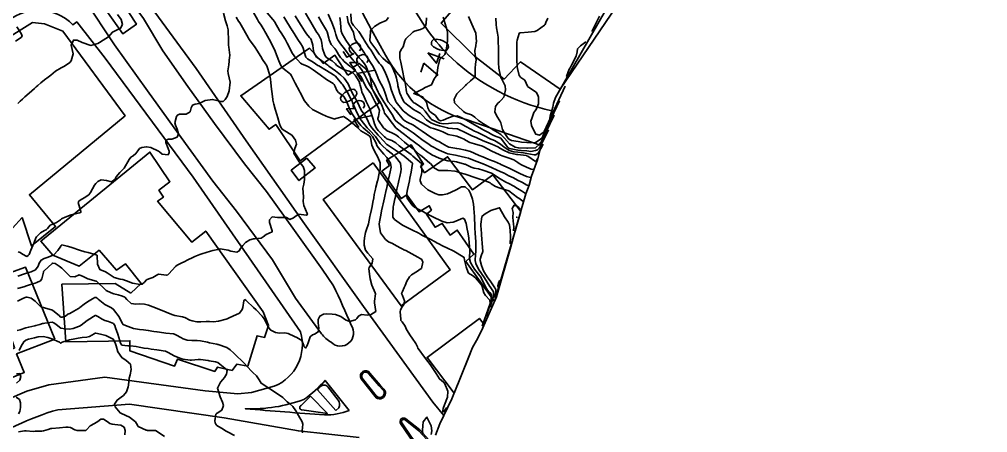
# Model space of a CAD drawing. Header units: metres. Extents: x 318500 to 325275, y 7408834 to 7428799.
# Drawn here: x 321087.6 to 321309.1, y 7414914.3 to 7415008.9 of the extents above; entities that cross this region are included whole.
import ezdxf
from ezdxf.enums import TextEntityAlignment as Align

# ---------------------------------------------------------------- set-up
doc = ezdxf.new("R2010")
doc.units = ezdxf.units.M
doc.header["$MEASUREMENT"] = 0
for name, color, linetype in [('Area', 45, 'Continuous'), ('Area Verde e de Lazer', 93, 'Continuous'), ('Canteiro', 45, 'Continuous'), ('Cotas', 45, 'Continuous'), ('Curvas de Nivel 1m', 11, 'Continuous'), ('Curvas de Nivel 5m', 15, 'Continuous'), ('Edificações', 30, 'Continuous'), ('Vias Primárias', 230, 'Continuous')]:
    doc.layers.add(name, color=color, linetype=linetype)
doc.styles.add('Style-STANDARD', font='STANDARD.shx')

msp = doc.modelspace()

# ---------------------------------------------------------------- linework, layer by layer
at = {"layer": 'Area'}
msp.add_lwpolyline([(321222, 7415011.47), (321210.24, 7414991.07), (321209.81, 7414989.75), (321209.61, 7414988.8), (321209.05, 7414986.78), (321208.85, 7414985.83), (321206.98, 7414980.04), (321206.16, 7414976.76), (321204.77, 7414973.05), (321204.21, 7414970.98), (321203.49, 7414968.96), (321201.02, 7414960.6), (321200, 7414956.86), (321196.77, 7414945.44), (321193.34, 7414937.66), (321192.15, 7414935.45), (321191.3, 7414933.86), (321188.53, 7414926.93), (321186.54, 7414922.09), (321183.82, 7414916.37), (321182.83, 7414913.8)], dxfattribs=at)
at = {"layer": 'Area Verde e de Lazer'}
msp.add_lwpolyline([(321168.54, 7414976.05), (321157.1, 7414967.67), (321174.91, 7414943.35), (321186.14, 7414951.57)], close=True, dxfattribs=at)
at = {"layer": 'Canteiro'}
for points in [[(321169.93, 7414925.02), (321167.57, 7414927.79, 0.977875), (321166.03, 7414926.84), (321169.23, 7414922.78, 1.036797), (321170.79, 7414924.1), (321169.93, 7414925.02)], [(321160.03, 7414919.43), (321155.84, 7414924.14), (321156.53, 7414924.87, -0.43804), (321158.18, 7414924.85), (321160.52, 7414921.77, -0.290813), (321160.66, 7414920.04), (321160.03, 7414919.43)], [(321154.23, 7414922.65), (321152.09, 7414920.58, 0.845055), (321152.24, 7414919.55), (321158.08, 7414918.74), (321154.23, 7414922.65)], [(321181.77, 7414911.77), (321179.02, 7414914.77), (321175.87, 7414917.26, 0.83407), (321175.09, 7414916.58), (321177.34, 7414913.27), (321180.67, 7414909.06)]]:
    msp.add_lwpolyline(points, format="xyb", dxfattribs=at)
at = {"layer": 'Curvas de Nivel 1m', "flags": 128}
for points, elevation in [([(321087.22, 7414947.31), (321088.66, 7414947.72), (321089.23, 7414947.91), (321090.14, 7414948.22), (321091.24, 7414948.56), (321091.63, 7414948.72), (321092.41, 7414949.1), (321092.79, 7414949.56), (321093.14, 7414951.09), (321093.17, 7414951.2), (321093.28, 7414951.4), (321095.09, 7414953.06), (321095.24, 7414953.13), (321095.3, 7414953.13), (321095.83, 7414953.05), (321096.7, 7414952.45), (321097.29, 7414952.01), (321098.34, 7414951.02), (321099.27, 7414950.08), (321100.27, 7414950), (321101.27, 7414950.43), (321102.17, 7414950.06), (321103.26, 7414949.53), (321105.16, 7414949.03), (321105.25, 7414949), (321105.36, 7414948.93), (321107.22, 7414947.1), (321107.49, 7414946.9), (321108.64, 7414946.31), (321109.21, 7414946.1), (321110.21, 7414945.86), (321111.21, 7414945.59), (321111.71, 7414945.35), (321112.2, 7414944.84), (321113.19, 7414943.86), (321114.28, 7414943.71), (321115.19, 7414943.81), (321116.25, 7414943.71), (321117.18, 7414943.49), (321119.17, 7414942.74), (321121.16, 7414941.92), (321122.49, 7414941.36), (321123.15, 7414941.16), (321124.95, 7414940.86), (321125.14, 7414940.8), (321125.45, 7414940.66), (321126.6, 7414940.11), (321127.13, 7414939.93), (321128.22, 7414939.71), (321129.13, 7414939.69), (321130.34, 7414939.8), (321131.13, 7414939.75), (321132.04, 7414939.67), (321133.13, 7414939.85), (321134.89, 7414940.29), (321135.14, 7414940.36), (321135.46, 7414940.53), (321136.56, 7414941.1), (321137.15, 7414941.32), (321137.95, 7414941.7), (321138.54, 7414942.49), (321138.71, 7414942.95), (321138.99, 7414944.48), (321139.04, 7414944.64), (321139.2, 7414944.79), (321139.38, 7414944.65), (321139.55, 7414944.47), (321141.18, 7414943), (321141.76, 7414942.44), (321143.15, 7414940.99), (321143.59, 7414940.42), (321144.16, 7414939.38), (321144.59, 7414938.41), (321145.11, 7414937.81), (321146.19, 7414937.29), (321147.1, 7414937.14), (321148.3, 7414937.16), (321149.1, 7414937.02), (321150.53, 7414936.33), (321151.09, 7414936.08), (321152.24, 7414935.46), (321152.7, 7414934.3), (321152.76, 7414934), (321153.05, 7414933.69), (321153.48, 7414934.28), (321153.68, 7414934.89), (321154.16, 7414936.27), (321154.65, 7414936.72), (321155.1, 7414936.88), (321155.97, 7414937.39), (321156.11, 7414938.25), (321155.93, 7414939.46), (321155.96, 7414940.25), (321156.37, 7414941.02), (321157.16, 7414941.46), (321157.88, 7414941.51), (321159.16, 7414941.49), (321159.96, 7414941.4), (321161.15, 7414940.91), (321162.23, 7414940.17), (321163.14, 7414939.8), (321164.49, 7414940.14), (321164.83, 7414940.45), (321165.15, 7414941), (321165.9, 7414941.38), (321167.16, 7414941.22), (321167.93, 7414941.32), (321169.17, 7414942.08), (321168.83, 7414944.08), (321168.86, 7414944.42), (321169.06, 7414946.08), (321169, 7414946.31), (321168.22, 7414948.09), (321167.85, 7414949.51), (321167.75, 7414950.1), (321167.56, 7414951.83), (321167.62, 7414952.1), (321168.3, 7414953.11), (321168.47, 7414954.09), (321167.35, 7414955.38), (321166.82, 7414956.11), (321166.48, 7414957.23), (321166.49, 7414958.11), (321166.59, 7414958.91), (321166.82, 7414960.11), (321166.94, 7414960.59), (321167.44, 7414962.1), (321167.78, 7414963.77), (321167.85, 7414964.1), (321168.14, 7414965.43), (321168.28, 7414966.09), (321168.5, 7414967.1), (321168.68, 7414968.09), (321168.8, 7414968.82), (321169.04, 7414970.09), (321169.14, 7414970.49), (321169.57, 7414971.98), (321169.59, 7414972.06), (321169.59, 7414972.08), (321169.95, 7414973.72), (321170.03, 7414974.07), (321170.15, 7414974.62), (321170.17, 7414976.07), (321169.64, 7414977.37), (321169.23, 7414978.08), (321168.68, 7414979.08), (321168.25, 7414980.09), (321167.9, 7414981.9), (321167.81, 7414982.1), (321167.7, 7414982.22), (321167.31, 7414982.5), (321165.72, 7414983.43), (321164.92, 7414984.14), (321163.75, 7414985.24), (321162.63, 7414986.17), (321161.77, 7414986.71), (321159.98, 7414986.21), (321159.84, 7414986.13), (321159.76, 7414986.11), (321159.32, 7414986.22), (321158.15, 7414986.62), (321157.77, 7414986.78), (321156.77, 7414987.25), (321155.77, 7414987.72), (321155.41, 7414987.9), (321154.7, 7414988.28), (321153.79, 7414989.03), (321152.85, 7414990.3), (321151.84, 7414992.15), (321151.75, 7414992.32), (321151.66, 7414992.51), (321150.73, 7414994.33), (321149.89, 7414996.01), (321149.6, 7414996.34), (321147.91, 7414997.78), (321147.45, 7414998.38), (321146.98, 7414999.43), (321146.62, 7415000.39), (321145.96, 7415001.98), (321145.77, 7415002.4), (321145.59, 7415002.79), (321144.76, 7415004.41), (321144.01, 7415005.75), (321143.75, 7415006.16), (321143.58, 7415006.43), (321142.9, 7415007.58), (321142.33, 7415008.45), (321142.06, 7415008.87), (321141.15, 7415010.46)], 728), ([(321087.26, 7414950.18), (321088.81, 7414950.69), (321089.27, 7414950.83), (321090.33, 7414951.12), (321091.29, 7414951.63), (321091.93, 7414952.46), (321092.18, 7414953.1), (321092.58, 7414953.82), (321093.32, 7414954.22), (321093.97, 7414954.43), (321095.33, 7414954.97), (321095.4, 7414954.99), (321095.52, 7414955.06), (321096.39, 7414956.01), (321097.1, 7414957.04), (321097.21, 7414957.19), (321097.36, 7414957.29), (321097.6, 7414957.27), (321098.58, 7414957.02), (321099.36, 7414956.82), (321099.63, 7414956.73), (321101.35, 7414956.06), (321102.62, 7414955.69), (321103.34, 7414955.59), (321105.21, 7414955.06), (321105.33, 7414954.97), (321105.38, 7414954.93), (321105.4, 7414954.86), (321105.45, 7414952.93), (321106.02, 7414951.65), (321107.28, 7414951.13), (321107.67, 7414950.9), (321109.26, 7414949.81), (321110.67, 7414949.44), (321111.26, 7414949.36), (321112.73, 7414948.83), (321113.25, 7414948.64), (321113.48, 7414948.58), (321115.24, 7414948.23), (321115.73, 7414948.31), (321116.26, 7414948.78), (321116.7, 7414949.33), (321117.26, 7414949.56), (321118.17, 7414949.85), (321119.28, 7414950.56), (321119.41, 7414950.61), (321121.27, 7414950.37), (321121.55, 7414950.44), (321121.83, 7414950.71), (321123.3, 7414952.38), (321123.7, 7414952.68), (321124.77, 7414953.2), (321125.31, 7414953.46), (321126.12, 7414953.85), (321127.33, 7414954.44), (321127.46, 7414954.5), (321127.75, 7414954.63), (321128.88, 7414955.08), (321129.34, 7414955.24), (321130.36, 7414955.58), (321131.35, 7414955.88), (321131.89, 7414956.04), (321133.36, 7414956.36), (321133.54, 7414956.37), (321135.35, 7414956.06), (321135.97, 7414955.9), (321137.35, 7414955.65), (321137.91, 7414955.94), (321138.22, 7414956.49), (321138.7, 7414957.15), (321139.37, 7414957.89), (321140.35, 7414958.47), (321141.18, 7414958.66), (321141.38, 7414958.68), (321142.93, 7414958.88), (321143.39, 7414959.14), (321144.09, 7414959.72), (321145.41, 7414960.27), (321145.48, 7414960.32), (321145.47, 7414960.4), (321145.41, 7414960.55), (321144.81, 7414962.41), (321144.83, 7414963.02), (321145.45, 7414963.74), (321146.65, 7414963.58), (321147.45, 7414963.61), (321148.7, 7414963.6), (321149.45, 7414963.15), (321150.29, 7414963.5), (321151.46, 7414964.32), (321153.26, 7414964.09), (321153.46, 7414964.2), (321153.5, 7414964.29), (321153.46, 7414964.46), (321152.7, 7414966.3), (321152.55, 7414967.25), (321152.58, 7414968.3), (321152.56, 7414969.33), (321152.47, 7414970.31), (321152.65, 7414971.21), (321152.83, 7414972.3), (321152.86, 7414973.02), (321152.82, 7414974.3), (321152.55, 7414975.25), (321151.62, 7414976.32), (321150.43, 7414978.33), (321150.64, 7414979.36), (321150.98, 7414980.33), (321150.74, 7414981.27), (321150.03, 7414982.34), (321149.7, 7414982.55), (321149.29, 7414982.76), (321147.72, 7414983.79), (321147.31, 7414984.38), (321147.11, 7414985.01), (321146.71, 7414986.39), (321146.49, 7414987.11), (321146.1, 7414988.4), (321145.8, 7414989.48), (321145.61, 7414990.4), (321145.57, 7414990.64), (321145.36, 7414992.4), (321145.31, 7414992.94), (321145.16, 7414994.41), (321145.09, 7414995.19), (321144.86, 7414996.41), (321144.29, 7414998.04), (321144.12, 7414998.42), (321143.92, 7414998.73), (321143.22, 7414999.71), (321142.82, 7415000.44), (321141.96, 7415001.87), (321141.55, 7415002.46), (321140.25, 7415004.22), (321140.08, 7415004.48), (321140.05, 7415004.53), (321140, 7415004.61), (321138.98, 7415006.49), (321138.04, 7415008.09), (321137.77, 7415008.5), (321137.17, 7415009.41)], 727), ([(321087.34, 7414955.71), (321087.76, 7414955.59), (321088.36, 7414955.15), (321089.32, 7414954.67), (321089.62, 7414954.85), (321089.82, 7414955.13), (321090.27, 7414956.06), (321090.72, 7414957.13), (321090.9, 7414957.59), (321091.38, 7414958.89), (321091.5, 7414959.12), (321092.43, 7414960.06), (321093.4, 7414960.6), (321093.72, 7414960.77), (321094.02, 7414961.08), (321094.68, 7414961.81), (321095.43, 7414962.14), (321096.08, 7414962.4), (321097.01, 7414963.04), (321097.24, 7414963.24), (321097.44, 7414963.38), (321098.08, 7414963.67), (321099.45, 7414964.2), (321101.03, 7414964.56), (321101.46, 7414964.61), (321101.68, 7414964.76), (321101.68, 7414964.98), (321101.47, 7414965.71), (321101.1, 7414966.99), (321101.18, 7414967.3), (321101.5, 7414967.55), (321102.4, 7414968.08), (321103.52, 7414968.79), (321103.6, 7414968.87), (321103.65, 7414968.96), (321103.86, 7414969.29), (321104.81, 7414970.94), (321105.09, 7414971.39), (321105.55, 7414971.82), (321106.3, 7414972.18), (321107.56, 7414972.07), (321108.69, 7414971.75), (321109.56, 7414972.33), (321109.69, 7414972.76), (321109.74, 7414972.88), (321110.58, 7414973.87), (321111.6, 7414974.85), (321112.71, 7414976.83), (321113.09, 7414977.37), (321113.63, 7414977.71), (321114.26, 7414978.19), (321114.71, 7414978.81), (321115.13, 7414979.33), (321115.66, 7414979.59), (321116.68, 7414979.77), (321117.66, 7414979.62), (321119.47, 7414978.74), (321119.65, 7414978.61), (321120.29, 7414978.08), (321121.64, 7414977.89), (321121.88, 7414978.48), (321121.9, 7414978.72), (321121.66, 7414979.37), (321121.08, 7414980.73), (321121.13, 7414981.28), (321121.69, 7414981.5), (321122.51, 7414981.53), (321123.69, 7414981.95), (321123.99, 7414982.69), (321123.72, 7414983.82), (321123.3, 7414984.7), (321123.2, 7414985.24), (321123.52, 7414986.69), (321123.76, 7414986.98), (321124.27, 7414987.19), (321125.77, 7414987.25), (321126.65, 7414987.77), (321126.89, 7414988.65), (321127.19, 7414989.25), (321127.79, 7414989.48), (321128.76, 7414989.66), (321129.8, 7414990.19), (321130.1, 7414990.31), (321131.81, 7414990.58), (321133.8, 7414990.13), (321134.2, 7414990.15), (321134.67, 7414990.55), (321135.12, 7414991.24), (321135.64, 7414992.53), (321135.86, 7414994.53), (321135.34, 7414996.54), (321135.31, 7414997.13), (321135.52, 7414998.54), (321135.69, 7415000.29), (321135.72, 7415000.53), (321135.73, 7415000.75), (321135.5, 7415002.54), (321135.48, 7415003.04), (321135.47, 7415004.54), (321135.38, 7415005.9), (321135.34, 7415006.54), (321135.12, 7415007.46), (321134.75, 7415008.55), (321134.28, 7415010.35)], 726), ([(321185.38, 7414920.11), (321184.61, 7414919.1), (321184.47, 7414919.07), (321184.45, 7414919.44), (321184.57, 7414919.86), (321184.89, 7414920.69), (321185.52, 7414922.46), (321185.62, 7414923.85), (321184.96, 7414925.53), (321184.81, 7414925.72), (321184.63, 7414925.86), (321183.74, 7414926.65), (321182.98, 7414927.89), (321181.56, 7414929.91), (321181.02, 7414930.61), (321180.07, 7414931.93), (321179.05, 7414933.32), (321178.79, 7414933.67), (321178.65, 7414933.95), (321178.32, 7414934.71), (321177.5, 7414935.96), (321177.1, 7414936.49), (321176.2, 7414937.98), (321175.86, 7414938.72), (321175.14, 7414939.66), (321174.9, 7414940), (321174.84, 7414940.31), (321174.7, 7414942), (321174.76, 7414942.43), (321175.19, 7414943.14), (321175.54, 7414943.65), (321175.66, 7414943.99), (321175.7, 7414944.48), (321175.22, 7414945.7), (321175.08, 7414946), (321175.06, 7414946.16), (321175.23, 7414946.64), (321175.65, 7414947.58), (321175.84, 7414947.99), (321176.28, 7414948.97), (321176.83, 7414949.98), (321177.28, 7414950.42), (321178.66, 7414951.32), (321179.3, 7414951.73), (321179.43, 7414951.81), (321179.6, 7414951.94), (321179.9, 7414953.36), (321179.7, 7414953.94), (321179.33, 7414954.22), (321178.78, 7414954.51), (321177.35, 7414955.27), (321175.99, 7414955.99), (321175.58, 7414956.21), (321175.36, 7414956.32), (321174.71, 7414956.66), (321173.37, 7414957.36), (321172.93, 7414957.59), (321172.05, 7414958.04), (321171.39, 7414958.51), (321170.24, 7414960.07), (321170, 7414961.5), (321169.95, 7414962.07), (321169.96, 7414962.59), (321170.26, 7414964.07), (321170.47, 7414965.07), (321170.7, 7414966.06), (321170.84, 7414966.72), (321171.13, 7414968.06), (321171.54, 7414969.94), (321171.57, 7414970.05), (321171.92, 7414971.69), (321172, 7414972.04), (321172.29, 7414973.34), (321172.44, 7414974.04), (321172.67, 7414975.09), (321172.54, 7414976.04), (321171.64, 7414977.32), (321171, 7414978.06), (321169.67, 7414979.61), (321169.39, 7414980.08), (321169.19, 7414980.58), (321168.38, 7414982.09), (321167.71, 7414982.85), (321166.26, 7414984.12), (321165.74, 7414984.64), (321164.48, 7414986.15), (321164.2, 7414986.59), (321163.77, 7414987.31), (321163.27, 7414988.17), (321162.91, 7414989.06), (321162.47, 7414990.17), (321161.83, 7414991.24), (321160.62, 7414992.2), (321160.24, 7414992.6), (321159.85, 7414993.54), (321159.65, 7414994.01), (321159.36, 7414994.22), (321157.87, 7414995.17), (321156.4, 7414996.25), (321155.9, 7414996.62), (321154.78, 7414997.4), (321153.92, 7414997.99), (321153.26, 7414998.3), (321152.29, 7414998.69), (321151.93, 7414998.92), (321150.61, 7415000.33), (321149.96, 7415001.35), (321149.46, 7415002.35), (321148.88, 7415003.47), (321148.39, 7415004.36), (321148.24, 7415004.61), (321148.01, 7415004.98), (321147.46, 7415005.83), (321147.14, 7415006.38), (321146.05, 7415008.29), (321145.97, 7415008.4), (321145.6, 7415008.86), (321144.28, 7415010.42)], 729), ([(321194.42, 7414940.89), (321195.53, 7414944.36), (321195.53, 7414946.02), (321195.24, 7414946.44), (321194.6, 7414947.1), (321194.27, 7414947.74), (321193.28, 7414949.74), (321193.27, 7414949.76), (321193.22, 7414949.82), (321191.71, 7414951.78), (321191.32, 7414952.36), (321190.8, 7414953.26), (321190.64, 7414953.79), (321190.61, 7414954.53), (321190.66, 7414955.79), (321190.61, 7414957.03), (321190.53, 7414957.79), (321190.41, 7414958.81), (321190.25, 7414959.8), (321189.96, 7414961.27), (321189.89, 7414961.8), (321189.83, 7414962.19), (321189.45, 7414963.22), (321189.06, 7414963.42), (321187.45, 7414962.74), (321186.81, 7414962.49), (321185.44, 7414962.34), (321184.27, 7414962.7), (321183.45, 7414963.12), (321182.94, 7414963.38), (321181.91, 7414963.91), (321181.46, 7414964.14), (321181.02, 7414964.37), (321179.48, 7414965.19), (321178.01, 7414965.96), (321177.5, 7414966.4), (321176.33, 7414967.99), (321176.18, 7414968.65), (321176.38, 7414969.99), (321176.59, 7414970.95), (321176.82, 7414971.98), (321176.96, 7414972.6), (321177.23, 7414973.98), (321177.56, 7414975.91), (321177.53, 7414975.97), (321175.64, 7414977.58), (321175.11, 7414978.01), (321173.66, 7414979.01), (321172.05, 7414980.04), (321171.82, 7414980.18), (321171.68, 7414980.28), (321170.8, 7414981.17), (321170.04, 7414982.07), (321169.71, 7414982.43), (321168.2, 7414984.1), (321167.74, 7414984.86), (321167.18, 7414986.11), (321166.64, 7414986.98), (321165.78, 7414988.11), (321165.77, 7414988.12), (321165.76, 7414988.15), (321164.9, 7414990.14), (321163.84, 7414991.95), (321163.72, 7414992.16), (321163.62, 7414992.39), (321162.85, 7414994.17), (321161.88, 7414995.42), (321161.09, 7414996.19), (321159.9, 7414997.16), (321158.43, 7414998.23), (321158.14, 7414998.45), (321157.92, 7414998.61), (321156.79, 7414999.4), (321155.94, 7415000), (321155.78, 7415000.11), (321155.6, 7415000.27), (321154.99, 7415001.31), (321154.79, 7415002.28), (321154.73, 7415003.02), (321154.36, 7415004.28), (321154.22, 7415004.5), (321154, 7415004.76), (321153.3, 7415005.59), (321152.8, 7415006.31), (321152.04, 7415007.51), (321151.52, 7415008.33), (321150.69, 7415009.71)], 731), ([(321195.34, 7414943.09), (321196, 7414945.28), (321196.05, 7414946.53), (321195.29, 7414947.73), (321195.25, 7414947.79), (321194.02, 7414949.75), (321193.3, 7414950.79), (321192.64, 7414951.77), (321192.01, 7414953.08), (321191.88, 7414953.77), (321191.98, 7414955.14), (321192.06, 7414955.77), (321192.06, 7414957.1), (321192.02, 7414957.77), (321191.93, 7414959.25), (321191.9, 7414959.78), (321191.81, 7414961.4), (321191.79, 7414961.78), (321191.72, 7414963.53), (321191.7, 7414963.78), (321191.6, 7414965.67), (321191.59, 7414965.78), (321191.5, 7414966.63), (321191.29, 7414967.78), (321190.83, 7414969.09), (321190.44, 7414969.8), (321189.55, 7414970.62), (321188.78, 7414970.59), (321187.54, 7414969.91), (321187.5, 7414969.89), (321187.41, 7414969.84), (321185.53, 7414968.98), (321184.4, 7414968.74), (321183.53, 7414968.78), (321182.69, 7414969.06), (321181.54, 7414969.66), (321181.06, 7414969.92), (321179.56, 7414971.23), (321179.27, 7414971.94), (321179.27, 7414972.24), (321179.59, 7414973.59), (321179.67, 7414973.87), (321179.67, 7414973.94), (321179.62, 7414975.94), (321177.64, 7414977.62), (321177.2, 7414977.98), (321175.67, 7414979.14), (321174.49, 7414980.01), (321173.69, 7414980.66), (321172.84, 7414981.18), (321171.7, 7414981.57), (321171.41, 7414981.77), (321171.14, 7414982.06), (321169.72, 7414983.48), (321169.23, 7414984.08), (321168.85, 7414984.98), (321168.52, 7414986.09), (321167.95, 7414987.92), (321167.9, 7414988.1), (321167.78, 7414988.42), (321166.97, 7414990.11), (321166.22, 7414991.74), (321166, 7414992.13), (321165.96, 7414992.24), (321165.85, 7414992.78), (321165.58, 7414993.86), (321165.52, 7414994.14), (321165.32, 7414994.68), (321164.45, 7414996.15), (321163.9, 7414996.68), (321163.03, 7414997.04), (321161.91, 7414997.33), (321160.46, 7414998.2), (321160.18, 7414998.46), (321159.93, 7414998.75), (321159.17, 7414999.46), (321157.94, 7415000.13), (321157.79, 7415000.24), (321157.5, 7415000.69), (321156.93, 7415002.25), (321156.81, 7415003.43), (321156.61, 7415004.25), (321156.01, 7415005.44), (321155.67, 7415005.92), (321155.43, 7415006.27), (321154.58, 7415007.75), (321154.27, 7415008.29), (321154.06, 7415008.67), (321153.08, 7415010.31)], 732), ([(321202.74, 7414967.29), (321202.48, 7414967.56), (321201.83, 7414967.96), (321201.53, 7414968.15), (321199.55, 7414969.68), (321197.56, 7414970.29), (321196.54, 7414970.69), (321195.57, 7414971.31), (321195.31, 7414971.48), (321194.77, 7414971.74), (321193.58, 7414972.19), (321192.96, 7414972.38), (321191.59, 7414972.84), (321190.08, 7414973.31), (321189.59, 7414973.46), (321188.46, 7414973.83), (321187.83, 7414974.06), (321187.6, 7414974.13), (321187.24, 7414974.21), (321185.6, 7414974.35), (321184.04, 7414974.32), (321183.6, 7414974.35), (321182.54, 7414974.83), (321181.65, 7414975.92), (321181.62, 7414975.95), (321181.52, 7414976.02), (321179.64, 7414977.6), (321179.23, 7414977.95), (321177.67, 7414979.27), (321176.78, 7414979.98), (321176.15, 7414980.46), (321175.69, 7414980.84), (321174.34, 7414982.01), (321173.71, 7414982.48), (321172.84, 7414982.91), (321171.72, 7414983.4), (321170.94, 7414984.06), (321169.76, 7414985.78), (321169.63, 7414986.08), (321169.62, 7414986.22), (321169.77, 7414986.72), (321169.96, 7414988.08), (321169.79, 7414988.68), (321168.92, 7414990.09), (321168.02, 7414991.91), (321167.92, 7414992.1), (321167.84, 7414992.21), (321166.98, 7414993.24), (321166.57, 7414994.12), (321165.88, 7414995.64), (321165.52, 7414996.14), (321163.91, 7414997.63), (321163.21, 7414998.17), (321161.93, 7414999.28), (321161.49, 7414999.75), (321161.08, 7415000.19), (321160.58, 7415000.84), (321159.97, 7415001.91), (321159.85, 7415002.09), (321159.74, 7415002.21), (321158.94, 7415003.18), (321158.48, 7415004.23), (321158.38, 7415004.61), (321158.02, 7415006.07), (321157.96, 7415006.24), (321157.88, 7415006.38), (321156.75, 7415008.25), (321156.07, 7415009.49)], 733), ([(321203.36, 7414969.07), (321203.3, 7414969.13), (321203.15, 7414969.23), (321202.49, 7414969.64), (321201.91, 7414970), (321201.56, 7414970.23), (321200.68, 7414970.78), (321199.57, 7414971.33), (321198.86, 7414971.69), (321197.58, 7414972.45), (321195.6, 7414973.73), (321193.61, 7414974.44), (321192.67, 7414974.71), (321191.61, 7414974.89), (321190.92, 7414975.09), (321189.62, 7414975.74), (321189.57, 7414975.76), (321189.41, 7414975.81), (321187.63, 7414976.28), (321187.11, 7414976.36), (321185.63, 7414976.56), (321184.75, 7414976.76), (321183.64, 7414977.14), (321181.99, 7414977.91), (321181.65, 7414978.11), (321181.11, 7414978.48), (321179.67, 7414979.52), (321179.13, 7414979.95), (321178.32, 7414980.59), (321177.69, 7414981.07), (321177.17, 7414981.45), (321176.44, 7414981.99), (321175.71, 7414982.54), (321173.81, 7414984.02), (321173.73, 7414984.11), (321172.23, 7414986.04), (321172.04, 7414986.32), (321171.77, 7414986.66), (321171.15, 7414987.44), (321170.96, 7414988.06), (321170.43, 7414989.44), (321170.08, 7414990.08), (321169.82, 7414990.51), (321168.87, 7414992.09), (321167.86, 7414993.77), (321167.73, 7414993.97), (321167.67, 7414994.1), (321167.49, 7414994.48), (321166.66, 7414996.12), (321165.91, 7414997.43), (321165.33, 7414998.14), (321164.62, 7414998.84), (321163.93, 7414999.59), (321163.45, 7415000.16), (321161.97, 7415002.15), (321161.07, 7415003.28), (321160.43, 7415004.2), (321160.29, 7415004.5), (321160.01, 7415005.46), (321159.85, 7415006.04), (321159.79, 7415006.21), (321159.66, 7415006.58), (321159.08, 7415008.22), (321158.24, 7415010.07)], 734), ([(321204.62, 7414972.71), (321204.19, 7414972.82), (321203.59, 7414972.97), (321202.06, 7414973.64), (321201.6, 7414973.88), (321201.16, 7414974.11), (321199.62, 7414974.87), (321197.72, 7414975.7), (321197.63, 7414975.74), (321196.26, 7414976.35), (321195.64, 7414976.59), (321194.83, 7414976.93), (321193.65, 7414977.42), (321192.8, 7414977.77), (321191.66, 7414978.28), (321190.81, 7414978.65), (321189.67, 7414979.01), (321188.25, 7414979.25), (321187.67, 7414979.33), (321185.85, 7414979.68), (321185.68, 7414979.73), (321185.39, 7414979.86), (321184.33, 7414980.53), (321183.69, 7414980.86), (321183.01, 7414981.22), (321181.7, 7414981.92), (321179.72, 7414983.33), (321178.87, 7414983.95), (321177.74, 7414984.68), (321176.34, 7414985.4), (321175.76, 7414985.71), (321175.39, 7414986), (321173.78, 7414987.95), (321173.75, 7414987.99), (321173.73, 7414988.02), (321173.19, 7414988.63), (321171.99, 7414990.05), (321171.81, 7414990.37), (321171.3, 7414992.06), (321170.89, 7414993.1), (321170.35, 7414994.07), (321169.87, 7414995.06), (321169.46, 7414996.08), (321169.14, 7414996.85), (321168.52, 7414998.09), (321167.93, 7414999.06), (321167.52, 7414999.69), (321167.24, 7415000.11), (321165.97, 7415002.13), (321164.49, 7415004.15), (321164.34, 7415004.49), (321164.02, 7415005.88), (321163.95, 7415006.16), (321163.83, 7415006.35), (321162.86, 7415008.17), (321162.59, 7415009.66)], 736), ([(321205.26, 7414974.54), (321205.1, 7414974.57), (321204.67, 7414974.67), (321203.62, 7414975.12), (321202.48, 7414975.64), (321201.91, 7414975.93), (321201.63, 7414976.14), (321200.72, 7414976.75), (321199.64, 7414977.16), (321198.03, 7414977.7), (321197.65, 7414977.85), (321197.38, 7414977.97), (321195.67, 7414978.79), (321193.87, 7414979.76), (321193.73, 7414979.81), (321193.68, 7414979.82), (321193.58, 7414979.87), (321191.69, 7414980.4), (321190.66, 7414980.76), (321189.69, 7414981.28), (321189.35, 7414981.47), (321188.63, 7414981.83), (321187.7, 7414982.17), (321187.31, 7414982.24), (321185.71, 7414982.58), (321184.45, 7414983.15), (321183.72, 7414983.51), (321182.33, 7414983.91), (321181.73, 7414984.1), (321181.43, 7414984.23), (321179.75, 7414985.26), (321178.46, 7414985.96), (321177.99, 7414986.2), (321177.76, 7414986.32), (321176.74, 7414986.95), (321175.78, 7414987.66), (321175.44, 7414988), (321173.81, 7414989.98), (321173.78, 7414990.02), (321173.74, 7414990.09), (321172.96, 7414992.03), (321172.69, 7414992.88), (321172.34, 7414994.04), (321171.88, 7414995.31), (321171.59, 7414996.05), (321171.37, 7414996.58), (321170.66, 7414998.07), (321170.33, 7414998.48), (321169.93, 7414998.89), (321169.04, 7415000.09), (321167.97, 7415001.93), (321167.87, 7415002.1), (321167.57, 7415002.51), (321166.47, 7415004.12), (321166.31, 7415004.43), (321166.01, 7415004.94), (321165.56, 7415005.68), (321165.25, 7415006.14), (321164.04, 7415007.48), (321163.6, 7415008.16), (321163.5, 7415008.73), (321163.46, 7415010.17)], 737), ([(321206.16, 7414977), (321205.86, 7414976.46), (321205.64, 7414976.35), (321203.94, 7414977.62), (321203.65, 7414977.71), (321203.55, 7414977.73), (321201.65, 7414977.98), (321201.29, 7414978.02), (321199.66, 7414978.39), (321198.38, 7414978.99), (321197.68, 7414979.38), (321197.05, 7414979.71), (321195.69, 7414980.32), (321194.66, 7414980.71), (321193.69, 7414981.13), (321192.23, 7414981.77), (321191.7, 7414982), (321191.3, 7414982.19), (321189.72, 7414982.98), (321187.87, 7414983.84), (321187.73, 7414983.89), (321187.68, 7414983.9), (321185.73, 7414984.04), (321185.53, 7414984.06), (321183.74, 7414984.53), (321182.85, 7414984.79), (321181.75, 7414985.2), (321180.77, 7414985.93), (321179.77, 7414987.02), (321179.26, 7414987.43), (321178.27, 7414987.96), (321177.78, 7414988.27), (321176.76, 7414989.02), (321175.81, 7414989.78), (321175.62, 7414990), (321175.31, 7414990.52), (321174.62, 7414992.01), (321174.2, 7414993.67), (321174.15, 7414994.02), (321173.88, 7414995.46), (321173.75, 7414996.02), (321173.67, 7414996.25), (321172.92, 7414998.03), (321172.51, 7414998.63), (321171.93, 7414999.04), (321171.35, 7414999.48), (321170.75, 7415000.07), (321169.95, 7415000.98), (321169.14, 7415002.09), (321167.99, 7415003.62), (321167.8, 7415004.1), (321167.94, 7415006.02), (321167.93, 7415006.1), (321167.9, 7415006.23), (321168.03, 7415006.45), (321168.87, 7415007.26), (321170.05, 7415008.08), (321171.48, 7415008.64), (321172.07, 7415009.33)], 738), ([(321207.42, 7414980.32), (321206.35, 7414978.34), (321205.77, 7414977.95), (321205.66, 7414977.94), (321205.34, 7414977.92), (321203.66, 7414978.24), (321202.95, 7414978.34), (321201.66, 7414978.5), (321200.69, 7414978.63), (321199.67, 7414978.91), (321198.47, 7414979.69), (321197.69, 7414980.35), (321196.26, 7414981.17), (321195.7, 7414981.39), (321195.47, 7414981.5), (321195, 7414981.74), (321194.17, 7414982.21), (321193.71, 7414982.45), (321192.49, 7414983), (321191.72, 7414983.34), (321190.86, 7414983.79), (321189.74, 7414984.42), (321188.49, 7414985.08), (321187.75, 7414985.27), (321186.46, 7414985.15), (321185.75, 7414985.05), (321184.65, 7414984.98), (321183.75, 7414985.16), (321182.04, 7414985.92), (321181.87, 7414986.02), (321181.76, 7414986.15), (321180.42, 7414987.93), (321179.79, 7414988.62), (321178.05, 7414989.72), (321177.81, 7414989.85), (321177.67, 7414989.97), (321177.11, 7414990.69), (321176.27, 7414991.99), (321176.16, 7414992.31), (321175.93, 7414994), (321175.86, 7414994.32), (321175.51, 7414996), (321175.42, 7414996.48), (321175.13, 7414998.01), (321174.84, 7414999.1), (321174.66, 7415000.01), (321174.62, 7415001.35), (321174.97, 7415002.01), (321175.4, 7415002.59), (321175.77, 7415004), (321175.83, 7415004.17), (321176, 7415004.42), (321177.63, 7415005.98), (321177.85, 7415006.14), (321178.02, 7415006.21), (321179.4, 7415006.58), (321180.03, 7415006.9), (321180.52, 7415007.45), (321180.66, 7415007.93), (321180.74, 7415009.26)], 739), ([(321209.94, 7414986.98), (321207.05, 7414981), (321206.61, 7414980.34), (321205.68, 7414979.52), (321203.88, 7414979.41), (321203.68, 7414979.42), (321201.82, 7414979.51), (321201.68, 7414979.52), (321201.06, 7414979.66), (321199.69, 7414980.43), (321198.55, 7414981.69), (321197.72, 7414982.59), (321197.06, 7414983.04), (321195.85, 7414983.73), (321195.73, 7414983.8), (321195.56, 7414983.91), (321193.75, 7414984.98), (321192.61, 7414985.77), (321191.77, 7414986.53), (321191.03, 7414987.05), (321189.78, 7414987.48), (321189.54, 7414987.58), (321189.18, 7414987.82), (321187.8, 7414989.14), (321187.15, 7414989.85), (321187.04, 7414990.63), (321187.65, 7414991.84), (321187.73, 7414991.95), (321187.84, 7414992.06), (321189.65, 7414993.81), (321189.76, 7414993.92), (321189.86, 7414994.01), (321190.83, 7414994.84), (321191.89, 7414995.78), (321191.85, 7414997.78), (321191.93, 7414998.69), (321192.08, 7414999.64), (321192.07, 7414999.78), (321191.95, 7415000.36), (321191.76, 7415001.57), (321191.77, 7415001.78), (321191.99, 7415002.89), (321192.13, 7415003.64), (321192.14, 7415003.78), (321192.02, 7415005.78), (321191.13, 7415007.79), (321190.33, 7415009.55)], 741), ([(321218.56, 7415006.11), (321220.28, 7415009.64)], 744), ([(321086.71, 7415003.92), (321087.99, 7415004.76), (321088.24, 7415005.17), (321088, 7415005.7), (321087.04, 7415007.18)], 724), ([(321211.2, 7414990.3), (321207.36, 7414982.15), (321207.09, 7414981.73), (321206.53, 7414981.24), (321205.7, 7414980.74), (321204.64, 7414980.67), (321203.7, 7414980.73), (321202.5, 7414980.83), (321201.7, 7414980.93), (321200.19, 7414981.18), (321199.71, 7414981.42), (321199.45, 7414981.68), (321198.63, 7414982.79), (321198.16, 7414983.7), (321197.75, 7414985.27), (321197.55, 7414985.7), (321196.81, 7414986.76), (321196.4, 7414987.72), (321196.56, 7414988.96), (321197.07, 7414989.71), (321197.45, 7414990.07), (321197.82, 7414990.39), (321198.41, 7414991.12), (321198.6, 7414991.69), (321198.78, 7414992.76), (321198.71, 7414993.69), (321197.89, 7414995.39), (321197.77, 7414995.58), (321197.75, 7414995.7), (321197.7, 7414995.9), (321197.27, 7414997.71), (321197.21, 7414998.98), (321197.23, 7414999.71), (321197.23, 7415000.98), (321197.21, 7415001.71), (321197.19, 7415002.5), (321197.17, 7415003.71), (321197.12, 7415004.83), (321197, 7415005.72), (321196.77, 7415006.99), (321196.69, 7415007.72), (321196.61, 7415009.18)], 742), ([(321212.46, 7414993.63), (321207.64, 7414983.22), (321207.58, 7414983.13), (321207.44, 7414983.02), (321206.56, 7414982.43), (321205.72, 7414982.67), (321205.24, 7414983.6), (321204.77, 7414984.59), (321204.64, 7414985.61), (321204.94, 7414986.44), (321205.33, 7414987.6), (321205.49, 7414987.91), (321205.8, 7414988.31), (321206.37, 7414989.59), (321206.34, 7414991.08), (321206.21, 7414991.59), (321205.85, 7414992.23), (321204.09, 7414993.39), (321203.87, 7414993.57), (321203.84, 7414993.62), (321203.24, 7414994.99), (321202.34, 7414995.64), (321201.9, 7414996.08), (321201.53, 7414997.66), (321201.49, 7414998.1), (321201.4, 7414999.66), (321201.41, 7415001.11), (321201.43, 7415001.66), (321201.43, 7415002.21), (321201.44, 7415003.66), (321201.5, 7415004.17), (321201.93, 7415005.65), (321202.03, 7415005.81), (321202.23, 7415005.84), (321204.03, 7415005.96), (321205.5, 7415006.14), (321206.04, 7415006.33), (321207.72, 7415007.57), (321207.87, 7415007.76), (321208.06, 7415008.16), (321208.46, 7415009.18)], 743), ([(321213.72, 7414996.96), (321213.19, 7414995.85), (321212.79, 7414995.85), (321213.1, 7414996.69), (321213.41, 7414997.5), (321213.57, 7414997.85), (321213.93, 7414998.42), (321214.94, 7415000.46), (321215.17, 7415001.47), (321215.3, 7415002.15), (321215.99, 7415002.85), (321217.16, 7415003.76)], 744), ([(321196.25, 7414945.3), (321196.6, 7414946.43), (321196.63, 7414947.09), (321196.23, 7414947.72), (321195.27, 7414949.05), (321194.8, 7414949.74), (321193.85, 7414951.2), (321193.59, 7414951.76), (321193.54, 7414951.98), (321193.32, 7414952.59), (321193.02, 7414953.76), (321193.03, 7414954.07), (321193.35, 7414955.06), (321193.57, 7414955.55), (321193.6, 7414955.76), (321193.46, 7414957.69), (321193.46, 7414957.76), (321193.48, 7414957.84), (321193.4, 7414958.46), (321193.3, 7414959.76), (321193.29, 7414959.88), (321193.19, 7414961.76), (321193.2, 7414962.01), (321193.43, 7414963.76), (321193.44, 7414963.79), (321193.47, 7414963.91), (321194.15, 7414964.43), (321195.48, 7414965.16), (321197.1, 7414965.71), (321197.41, 7414965.79), (321197.49, 7414965.76), (321197.52, 7414965.7), (321197.54, 7414965.65), (321198.57, 7414963.69), (321199.45, 7414962.53), (321199.7, 7414961.93), (321199.89, 7414960.61), (321199.92, 7414959.2), (321199.86, 7414957.56)], 733), ([(321202.12, 7414965.5), (321201.7, 7414966.05), (321201.5, 7414966.2), (321200.77, 7414966.39), (321200.33, 7414965.67), (321200.53, 7414964.71), (321200.49, 7414963.66), (321200.56, 7414962.76), (321200.67, 7414962.1), (321200.68, 7414961.38), (321200.65, 7414960.55)], 732), ([(321201.49, 7414963.72), (321201.47, 7414963.73), (321201.44, 7414963.65), (321201.43, 7414963.62), (321201.44, 7414963.59), (321201.44, 7414963.56), (321201.44, 7414963.53)], 731), ([(321197.17, 7414947.5), (321197.2, 7414947.6), (321197.2, 7414947.65), (321197.16, 7414947.7), (321197.04, 7414947.92), (321197.27, 7414948.92), (321197.66, 7414949.26)], 734), ([(321087.18, 7414944.42), (321088.57, 7414945.15), (321089.2, 7414945.31), (321089.39, 7414945.33), (321090.3, 7414945.12), (321091.19, 7414944.44), (321092.55, 7414943.1), (321093.17, 7414942.94), (321093.33, 7414942.93), (321095.16, 7414942.33), (321096.77, 7414941.04), (321096.97, 7414940.86), (321097.14, 7414940.77), (321097.43, 7414940.73), (321098.19, 7414941.02), (321098.72, 7414941.44), (321099.15, 7414941.63), (321100.04, 7414942.12), (321101.17, 7414942.78), (321101.29, 7414942.86), (321101.45, 7414942.98), (321102.42, 7414943.72), (321103.19, 7414944.28), (321103.6, 7414944.54), (321104.35, 7414944.94), (321104.91, 7414945.23), (321105.2, 7414945.27), (321105.41, 7414945.14), (321105.63, 7414944.92), (321107.18, 7414943.68), (321108.7, 7414942.88), (321109.17, 7414942.55), (321110.42, 7414940.86), (321111.13, 7414939.4), (321111.35, 7414939.08), (321111.88, 7414938.84), (321113.11, 7414938.39), (321113.71, 7414938.21), (321115.11, 7414937.97), (321115.99, 7414937.9), (321117.1, 7414937.73), (321118.35, 7414937.51), (321119.1, 7414937.38), (321120.63, 7414937.19), (321121.1, 7414937.14), (321122.85, 7414936.93), (321123.09, 7414936.87), (321123.52, 7414936.68), (321124.53, 7414936.11), (321125.08, 7414935.81), (321125.96, 7414935.53), (321127.07, 7414935.41), (321128.3, 7414935.39), (321129.07, 7414935.32), (321130.64, 7414935.01), (321131.07, 7414934.92), (321132.82, 7414934.55), (321133.02, 7414934.52), (321133.06, 7414934.51), (321133.11, 7414934.49), (321135.05, 7414933.86), (321135.84, 7414933.31), (321136.69, 7414932.51), (321137.04, 7414932.18), (321138.81, 7414930.47), (321139.01, 7414930.27), (321140.67, 7414928.45), (321140.98, 7414928.14), (321141.87, 7414927.34), (321142.46, 7414926.43), (321142.95, 7414925.65), (321144.93, 7414924.39), (321146.91, 7414923.06), (321147.87, 7414922.36), (321148.4, 7414921.85), (321148.89, 7414921.41), (321149.5, 7414920.95), (321150.18, 7414920.32), (321150.86, 7414919.31), (321151.43, 7414918.3), (321152.33, 7414916.79), (321152.49, 7414916.29), (321152.33, 7414914.77), (321152.38, 7414914.29)], 729), ([(321087.59, 7414933.16), (321088.03, 7414934.14), (321088.61, 7414935.15), (321089.07, 7414935.5), (321089.67, 7414935.73), (321091.07, 7414936.07), (321091.93, 7414936.25), (321093.08, 7414936.34), (321094.12, 7414936.12), (321095.07, 7414935.8), (321096.79, 7414935.03), (321096.94, 7414934.91), (321097.06, 7414934.78), (321097.2, 7414934.89), (321097.41, 7414935.03), (321098.62, 7414935.46), (321099.07, 7414935.56), (321100.28, 7414935.79), (321101.07, 7414935.96), (321101.96, 7414936.09), (321103.08, 7414936.21), (321103.67, 7414936.35), (321104.7, 7414936.93), (321104.92, 7414937.1), (321105.09, 7414937.14), (321106.15, 7414936.91), (321107.09, 7414936.66), (321107.39, 7414936.59), (321109.07, 7414935.75), (321109.53, 7414934.87), (321109.72, 7414934.19), (321110.12, 7414932.86), (321111.02, 7414931.53), (321112.04, 7414930.83), (321113, 7414930.01), (321113.16, 7414928.82), (321112.97, 7414927.6), (321112.74, 7414926.82), (321112.54, 7414925.22), (321112.5, 7414924.83), (321112.09, 7414923.65), (321111.4, 7414922.84), (321110.9, 7414922.49), (321109.96, 7414921.78), (321109.35, 7414920.87), (321109.49, 7414920.25), (321110.66, 7414918.85), (321110.85, 7414918.77), (321110.97, 7414918.73), (321112.84, 7414917.86), (321114.15, 7414916.8), (321114.42, 7414916.4), (321114.81, 7414915.77), (321116.63, 7414914.94), (321116.8, 7414914.88), (321116.89, 7414914.86), (321118.8, 7414914.8), (321118.84, 7414914.78), (321118.9, 7414914.74), (321120.78, 7414913.45)], 731), ([(321086.97, 7414927.82), (321087.67, 7414927.86), (321087.94, 7414927.16), (321087.75, 7414926.35), (321086.94, 7414925.67)], 732), ([(321086.89, 7414922.49), (321087.62, 7414921.89), (321087.9, 7414921.15), (321087.89, 7414920.13), (321087.74, 7414919.16), (321087.38, 7414918.62)], 732), ([(321087.43, 7414914.52), (321088.79, 7414914.73), (321089.2, 7414914.73), (321090.79, 7414914.62), (321091.24, 7414914.66), (321092.79, 7414914.69), (321093.16, 7414914.72), (321094.23, 7414915.07), (321094.8, 7414915.26), (321095.04, 7414915.3), (321096.8, 7414915.43), (321098.26, 7414915.56), (321098.81, 7414915.59), (321099.3, 7414915.5), (321100.32, 7414914.99), (321100.8, 7414914.84), (321100.95, 7414914.83), (321102.8, 7414914.86), (321102.87, 7414914.88), (321102.95, 7414914.95), (321103.83, 7414915.92), (321104.82, 7414916.45), (321105.53, 7414916.92), (321106.28, 7414917.45), (321106.83, 7414917.41), (321107.69, 7414916.89), (321108.33, 7414916.4), (321108.81, 7414916.26), (321109.45, 7414916.23), (321110.81, 7414916.08), (321111.56, 7414915.59), (321111.81, 7414914.83), (321111.77, 7414913.85)], 732), ([(321179.89, 7414913.92), (321179.82, 7414914.93), (321179.88, 7414915.92), (321179.96, 7414916.8), (321180.85, 7414917.92), (321181.8, 7414915.9), (321181.98, 7414914.73), (321181.79, 7414913.9)], 729)]:
    msp.add_lwpolyline(points, dxfattribs=dict(at, elevation=elevation))
at = {"layer": 'Curvas de Nivel 5m', "flags": 128}
for points, elevation in [([(321087.27, 7414989.69), (321087.79, 7414990.17), (321088.3, 7414990.66), (321088.83, 7414991.15), (321089.82, 7414992.01), (321090.43, 7414992.53), (321091.09, 7414993.13), (321091.48, 7414993.48), (321091.84, 7414993.79), (321092.55, 7414994.4), (321093.39, 7414995.1), (321093.66, 7414995.3), (321093.87, 7414995.45), (321094.8, 7414996.15), (321095.89, 7414997.06), (321097.15, 7414997.8), (321097.9, 7414998.24), (321099.13, 7414999.02), (321099.48, 7414999.46), (321099.94, 7415001.01), (321099.47, 7415003.02), (321099.99, 7415004.18), (321100.81, 7415004.17), (321101.98, 7415003.64), (321103.97, 7415002.96), (321105.55, 7415003.36), (321105.98, 7415003.6), (321106.75, 7415004.16), (321108, 7415004.9), (321108.89, 7415006.02), (321110.02, 7415006.48), (321110.78, 7415006.87), (321111.17, 7415007.73), (321110.93, 7415008.87), (321110.07, 7415009.99)], 725), ([(321193.5, 7414938.69), (321195.3, 7414943.92), (321195.21, 7414944.64), (321194.2, 7414945.75), (321193.82, 7414946.33), (321193.45, 7414947.76), (321193.26, 7414948.21), (321191.92, 7414949.77), (321191.29, 7414950.28), (321190.36, 7414950.86), (321189.93, 7414951.8), (321189.8, 7414952.3), (321189.47, 7414953.81), (321189.34, 7414954.43), (321187.76, 7414955.43), (321187.36, 7414955.64), (321186.97, 7414955.84), (321185.37, 7414956.61), (321184.53, 7414957.03), (321183.38, 7414957.62), (321183.2, 7414957.71), (321182.85, 7414957.9), (321181.39, 7414958.67), (321179.85, 7414959.49), (321179.41, 7414959.72), (321178.97, 7414959.95), (321177.42, 7414960.75), (321175.87, 7414961.55), (321175.44, 7414961.78), (321175.05, 7414962), (321173.45, 7414963.1), (321173.05, 7414963.62), (321173.02, 7414964.03), (321173.06, 7414964.43), (321173.13, 7414966.03), (321173.17, 7414966.35), (321173.52, 7414967.88), (321173.54, 7414968), (321173.55, 7414968.02), (321173.89, 7414969.66), (321173.98, 7414970.02), (321174.26, 7414971.31), (321174.41, 7414972.01), (321174.62, 7414972.97), (321174.85, 7414974.01), (321174.98, 7414974.63), (321174.8, 7414976.01), (321173.64, 7414977.49), (321172.97, 7414978.03), (321171.66, 7414979.05), (321170.58, 7414980.07), (321170.15, 7414980.54), (321169.69, 7414981.21), (321169.07, 7414982.09), (321167.72, 7414983.53), (321167.15, 7414984.11), (321165.76, 7414985.82), (321165.56, 7414986.13), (321164.96, 7414987.33), (321164.58, 7414988.15), (321163.81, 7414989.9), (321163.7, 7414990.16), (321163.58, 7414990.39), (321162.66, 7414992.17), (321161.85, 7414993.57), (321161.61, 7414993.93), (321161.4, 7414994.19), (321159.89, 7414995.88), (321159.47, 7414996.22), (321157.9, 7414997.18), (321156.1, 7414998.26), (321155.92, 7414998.37), (321154.8, 7414999.15), (321153.93, 7414999.67), (321153.54, 7414999.9), (321153.15, 7415000.3), (321152.75, 7415001.51), (321152.56, 7415002.31), (321152.38, 7415002.72), (321151.99, 7415003.35), (321151.34, 7415004.33), (321150.1, 7415006.26), (321150.05, 7415006.34), (321150.02, 7415006.38), (321148.78, 7415008.36), (321148.07, 7415009.49)], 730), ([(321203.99, 7414970.88), (321203.56, 7414971.06), (321203.2, 7414971.26), (321202.54, 7414971.64), (321201.58, 7414972.15), (321200.61, 7414972.64), (321199.59, 7414973.14), (321198.47, 7414973.69), (321197.61, 7414974.08), (321196.94, 7414974.38), (321195.62, 7414974.99), (321193.86, 7414975.76), (321193.7, 7414975.82), (321193.63, 7414975.86), (321193.49, 7414975.9), (321191.63, 7414976.6), (321190.32, 7414977.12), (321189.64, 7414977.34), (321187.7, 7414977.78), (321187.65, 7414977.79), (321187.34, 7414977.84), (321185.65, 7414978.14), (321185.27, 7414978.26), (321183.67, 7414978.95), (321181.88, 7414979.92), (321181.75, 7414979.99), (321181.68, 7414980.04), (321181.33, 7414980.28), (321179.69, 7414981.44), (321179.4, 7414981.65), (321179.01, 7414981.95), (321177.71, 7414982.91), (321176.06, 7414984), (321175.73, 7414984.2), (321175.13, 7414984.61), (321173.76, 7414985.7), (321173.49, 7414986.02), (321172.87, 7414987.13), (321172.28, 7414988.04), (321171.79, 7414988.73), (321170.96, 7414990.06), (321169.84, 7414991.98), (321169.78, 7414992.08), (321169.71, 7414992.22), (321168.81, 7414994.09), (321167.89, 7414995.78), (321167.71, 7414996.1), (321167.56, 7414996.44), (321166.92, 7414998.12), (321166.56, 7414998.76), (321165.93, 7414999.49), (321165.62, 7414999.81), (321165.33, 7415000.14), (321163.96, 7415001.77), (321163.66, 7415002.16), (321162.96, 7415003.19), (321162.32, 7415004.18), (321162, 7415004.65), (321161.44, 7415005.62), (321161.26, 7415006.19), (321161.17, 7415007.06), (321161.09, 7415008.19), (321160.91, 7415009.35)], 735), ([(321208.68, 7414983.65), (321206.72, 7414979.75), (321206.16, 7414979.08), (321205.67, 7414978.87), (321204.57, 7414978.71), (321203.67, 7414978.81), (321202.38, 7414978.93), (321201.67, 7414979.01), (321200.07, 7414979.27), (321199.68, 7414979.39), (321199.27, 7414979.68), (321197.71, 7414981.7), (321196.28, 7414982.28), (321195.72, 7414982.56), (321194.96, 7414982.99), (321193.73, 7414983.64), (321193.51, 7414983.76), (321191.74, 7414984.76), (321189.92, 7414985.81), (321189.82, 7414985.87), (321189.76, 7414985.9), (321188.51, 7414986.57), (321187.77, 7414986.82), (321186.87, 7414986.75), (321185.77, 7414986.38), (321184.57, 7414985.88), (321183.93, 7414985.71), (321183.76, 7414985.74), (321183.52, 7414985.89), (321182.77, 7414986.9), (321181.78, 7414987.6), (321181.44, 7414987.92), (321181.05, 7414988.67), (321180.73, 7414989.93), (321179.83, 7414991.21), (321177.84, 7414991.97), (321179.85, 7414992.95), (321180.46, 7414993.33), (321181.86, 7414993.92), (321182.5, 7414995.3), (321182.94, 7414995.9), (321183.2, 7414996.6), (321183.32, 7414997.9), (321183.82, 7414999.77), (321183.86, 7414999.89), (321183.89, 7414999.94), (321183.94, 7414999.98), (321184.94, 7415000.89), (321185.27, 7415001.87), (321185.5, 7415003.37), (321185.53, 7415003.87), (321185.52, 7415005.37), (321185.56, 7415005.87), (321185.5, 7415006.4), (321185.03, 7415007.88), (321184.57, 7415009.38)], 740), ([(321087.1, 7414937.68), (321087.83, 7414937.89), (321089.11, 7414938.31), (321089.75, 7414938.49), (321091.12, 7414938.78), (321091.38, 7414938.84), (321092.27, 7414939.1), (321092.92, 7414939.3), (321093.12, 7414939.35), (321093.47, 7414939.43), (321095.13, 7414939.61), (321095.53, 7414939.46), (321096.06, 7414939.05), (321097.11, 7414938.25), (321098.07, 7414938.06), (321099.11, 7414938.04), (321099.92, 7414938.18), (321101.11, 7414938.62), (321101.37, 7414938.72), (321101.78, 7414938.97), (321103.13, 7414939.99), (321103.7, 7414940.38), (321104.6, 7414940.94), (321104.94, 7414941.14), (321105.14, 7414941.16), (321105.59, 7414940.92), (321106.52, 7414940.29), (321107.13, 7414940.01), (321107.99, 7414939.75), (321109.12, 7414939.28), (321109.42, 7414938.87), (321109.62, 7414938.36), (321110.13, 7414936.86), (321110.57, 7414935.35), (321110.73, 7414934.85), (321111.06, 7414934.37), (321112.43, 7414934.2), (321113.05, 7414934.22), (321114.31, 7414934.06), (321115.05, 7414933.88), (321116.16, 7414933.67), (321117.05, 7414933.56), (321117.75, 7414933.46), (321119.05, 7414933.28), (321119.53, 7414933.22), (321121.04, 7414932.95), (321121.65, 7414932.7), (321123.03, 7414931.93), (321124.34, 7414931.35), (321125.02, 7414931.16), (321126.69, 7414930.96), (321127.01, 7414930.96), (321128.55, 7414931.09), (321129.02, 7414931.08), (321130.77, 7414930.83), (321131.01, 7414930.79), (321132.47, 7414930.56), (321133.01, 7414930.4), (321133.5, 7414930.04), (321134.98, 7414928.79), (321135.12, 7414928.53), (321134.97, 7414927.7), (321134.55, 7414926.95), (321134.18, 7414926.54), (321133.62, 7414925.88), (321132.93, 7414924.55), (321133.57, 7414922.54), (321134.11, 7414921.31), (321134.29, 7414920.54), (321133.89, 7414919.52), (321132.85, 7414918.81), (321132.69, 7414918.71), (321132.56, 7414918.55), (321132.32, 7414917.06), (321132.4, 7414916.56), (321132.53, 7414916.27), (321132.81, 7414916), (321134.2, 7414915.15), (321134.8, 7414914.76), (321134.94, 7414914.66), (321135.19, 7414914.52), (321136.79, 7414913.66)], 730)]:
    msp.add_lwpolyline(points, dxfattribs=dict(at, elevation=elevation))
at = {"layer": 'Edificações'}
msp.add_lwpolyline([(321188.29, 7415012.89), (321184.07, 7415008.06), (321191.71, 7415000.5), (321198.47, 7414995.24), (321202.25, 7414999.19), (321211.33, 7414992.97), (321228.14, 7415017.81)], dxfattribs=at)
for points in [[(321110.76, 7415013.48), (321107.4, 7415011.13), (321111.26, 7415005.61), (321114.38, 7415007.8)], [(321088.25, 7414963.55), (321090.37, 7414957.08), (321095.91, 7414961.49), (321089.9, 7414968.78), (321111.81, 7414986.86), (321097.56, 7415006.18), (321093.37, 7415007.91), (321090.6, 7415008.21), (321083.29, 7415003.6), (321076.82, 7414997.66), (321078.76, 7414994.48), (321063.09, 7414981.23), (321061.55, 7414981.84), (321054.02, 7414975.42), (321058.14, 7414970.43), (321059.26, 7414971.13), (321072.3, 7414955.49), (321077.04, 7414959.07), (321079.33, 7414953.83)], [(321162.76, 7414996.17), (321159.81, 7415000.71), (321157.1, 7414998.82), (321153.98, 7415002.29), (321138.24, 7414991.45), (321144.73, 7414983.78), (321146.26, 7414984.84), (321151.86, 7414976.54), (321169.95, 7414989.79), (321168.3, 7414992.99), (321167.77, 7414996.23), (321166.83, 7414997.58), (321165.36, 7414998.82), (321164, 7414997.99), (321164.47, 7414997.23), (321162.76, 7414996.17)], [(321113.11, 7414946.26), (321115.44, 7414948.48), (321111.9, 7414952.96), (321109.8, 7414951.55), (321105.83, 7414956.08), (321101.29, 7414952.46), (321095.28, 7414954.98), (321092.51, 7414958.15), (321117.46, 7414978.53), (321122.04, 7414971.75), (321119.54, 7414969.81), (321120.57, 7414968.26), (321119.24, 7414967.31), (321127.05, 7414957.96), (321130.25, 7414960.48), (321143.38, 7414941.96), (321144.63, 7414938.86), (321143.72, 7414936.14), (321142, 7414936.51), (321139.84, 7414929.57), (321137.34, 7414930), (321136.26, 7414928.58), (321132.94, 7414929.35), (321132.29, 7414928.36), (321123.77, 7414931.17), (321123.08, 7414929.53), (321112.9, 7414933.06), (321112.89, 7414935.36), (321098.26, 7414935.1), (321097.33, 7414948.31), (321109.49, 7414948.48), (321113.11, 7414946.26)], [(321202.31, 7414964.97), (321195.95, 7414973.37), (321191.29, 7414969.88), (321185.58, 7414977.47), (321180.29, 7414973.81), (321179.39, 7414975.22), (321180.07, 7414975.78), (321177.2, 7414980.22), (321171.62, 7414976.67), (321172.3, 7414975.49), (321170.5, 7414974.14), (321174.94, 7414967.9), (321176.24, 7414968.75), (321179.05, 7414964.87), (321181.36, 7414966.27), (321181.86, 7414965.26), (321180.74, 7414964.36), (321182.71, 7414961.36), (321184.34, 7414962.21), (321186.14, 7414959.56), (321187.77, 7414960.69), (321191.6, 7414955.18), (321189.74, 7414953.48), (321196.28, 7414944.34)], [(321153.39, 7414977.16), (321149.82, 7414974.38), (321151.54, 7414972.01), (321155.24, 7414974.91)], [(321196.28, 7414944.34), (321196.77, 7414945.44), (321199.52, 7414955.19), (321202.31, 7414964.97)], [(321095.73, 7414935.73), (321089.04, 7414952.18), (321081.17, 7414949.4), (321086.52, 7414933.73), (321085.24, 7414933.07), (321080.15, 7414941.24), (321073.69, 7414938.5), (321073.47, 7414939.56), (321070.68, 7414938.06), (321076.52, 7414928.29), (321081.83, 7414929.97), (321083.16, 7414925.82), (321088.73, 7414928.12), (321086.96, 7414932.36), (321095.73, 7414935.73)], [(321193.96, 7414939.08), (321192.85, 7414940.47), (321180.86, 7414931.55), (321187.08, 7414923.4), (321188.53, 7414926.93), (321190.42, 7414931.66), (321191.3, 7414933.86), (321192.15, 7414935.45), (321193.34, 7414937.66), (321193.96, 7414939.08)]]:
    msp.add_lwpolyline(points, close=True, dxfattribs=at)
at = {"layer": 'Vias Primárias'}
for points in [[(321109.37, 7414841.13, 0), (321121.45, 7414845.47, -0.165445)], [(321209.38, 7414987.99, -0.13584), (321186.56, 7415000, -0.047428), (321181.04, 7415006.4), (321179.87, 7415008.04), (321177.16, 7415012.41), (321174.23, 7415017.89), (321172.1, 7415022.2), (321168.65, 7415024.66), (321165.97, 7415030.14), (321163.62, 7415034.58), (321161.27, 7415039.45), (321157.92, 7415045.94), (321154.88, 7415051.92), (321151.32, 7415058.7), (321147.77, 7415065.57, -0.079333), (321146.31, 7415069.15, -0.117777), (321146.34, 7415077.85), (321147.44, 7415082.41), (321149.24, 7415084.77), (321154.22, 7415091.52), (321159.77, 7415099.04), (321164.61, 7415105.7), (321168.07, 7415110.17), (321167.76, 7415110.2)], [(321184.73, 7414918.28), (321182.2, 7414921.33), (321166.34, 7414943.17), (321152.83, 7414962.15), (321139.48, 7414981.1), (321128.03, 7414997.69), (321115, 7415015.51), (321112.71, 7415018.83, -0.203789), (321110.52, 7415029.56), (321114.86, 7415035.49), (321127.01, 7415051.67), (321129.61, 7415055.06, -0.36047), (321137.68, 7415056.9, -0.129485), (321145.49, 7415049.98), (321151.24, 7415039.62), (321159.05, 7415023.74), (321168.13, 7415006.49), (321171.38, 7415000.73, 0.20203), (321190.03, 7414985.89), (321206.98, 7414980.04)], [(321113.59, 7415012.42), (321109.8, 7415017.7, 0.767016), (321102.61, 7415013.28), (321109.4, 7415003.1), (321116.9, 7414992.57), (321123.98, 7414982.75), (321131.85, 7414971.91), (321137.26, 7414965.06), (321145.55, 7414953.91), (321150.75, 7414945.13), (321156.75, 7414936.99, 0.108115), (321158.93, 7414935.02, 0.922785), (321163.49, 7414938.92, 0.016487), (321159.47, 7414947.92), (321156.87, 7414951.73), (321150.51, 7414960.59), (321144.17, 7414969.51), (321139.09, 7414975.87), (321132.23, 7414985.09), (321126.13, 7414993.53), (321120.43, 7415001.73), (321115.97, 7415009.1), (321113.59, 7415012.42)], [(321084.23, 7415007.76, -0.425611), (321099.85, 7415007.65), (321100.75, 7415008.33), (321107.22, 7415000), (321127.34, 7414972.82), (321144.66, 7414947.84), (321151.93, 7414937.41, -0.386772), (321145.89, 7414924.96), (321140.74, 7414923.49), (321137.57, 7414923.24), (321130.08, 7414923.93), (321107.13, 7414927.02), (321094.38, 7414925.31), (321089.33, 7414923.8), (321079.85, 7414919.79)], [(321163.05, 7414919.39), (321157.55, 7414926.3, -0.064702), (321152.67, 7414921.94, -0.09965), (321139.31, 7414919.81, 0.001145), (321157.43, 7414918.38, 0.095647), (321163.05, 7414919.39, -0.835399)], [(321165.36, 7414913.26), (321151.43, 7414914.73), (321134.44, 7414917.72), (321112.78, 7414920.86), (321096.45, 7414919.58, 0.090128), (321078.18, 7414910.72)], [(321181.99, 7414911.97), (321179.23, 7414914.99), (321176.05, 7414917.5, 0.838914), (321174.83, 7414916.41), (321177.09, 7414913.09), (321180.44, 7414908.88)]]:
    msp.add_lwpolyline(points, format="xyb", dxfattribs=at)
msp.add_lwpolyline([(321170.15, 7414925.22), (321167.81, 7414927.97, 0.978359), (321165.78, 7414926.67), (321169, 7414922.59, 1.037325), (321171.01, 7414924.3)], format="xyb", close=True, dxfattribs=at)

# ---------------------------------------------------------------- texts
at = {"layer": 'Cotas', "style": 'Style-STANDARD'}
for s, rotation, p in [('735', 121.3669, (321165.43, 7414999.3, 735)), ('740', 70.0418, (321182.74, 7415000.14, 740)), ('730', 123.29, (321164.65, 7414988.79, 730))]:
    msp.add_text(s, height=4, rotation=rotation, dxfattribs=at).set_placement(p, align=Align.MIDDLE_CENTER)

doc.saveas('drawing.dxf')
